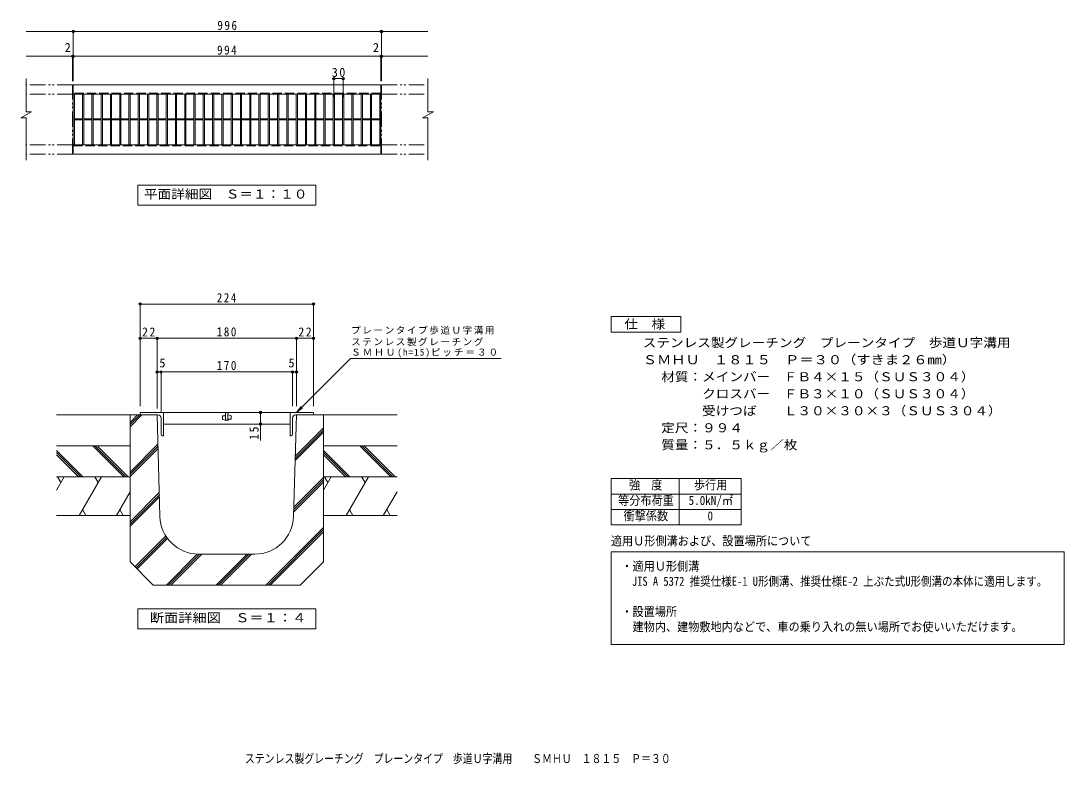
# Model space of a CAD drawing. Units: millimetres at full size, with parts at other scales. Extents: x -660 to 688, y -545 to 416.
import ezdxf
from ezdxf.enums import TextEntityAlignment as Align

# ---------------------------------------------------------------- set-up
doc = ezdxf.new("R2010")
doc.units = ezdxf.units.MM
doc.header["$LTSCALE"] = 4
doc.header["$PDMODE"] = 32
doc.header["$PDSIZE"] = 3.2
doc.linetypes.add('DASHED3', pattern=[4, 3, -1])
doc.linetypes.add('DOUBLE_CHAIN1', pattern=[8.8, 5, -1, 0.6, -0.6, 0.6, -1])
for name, color, linetype, lineweight in [('A-0', 7, 'Continuous', 9), ('A-2', 3, 'Continuous', 9), ('A-4', 2, 'Continuous', 9), ('A-5', 7, 'Continuous', 9), ('A-6', 6, 'Continuous', 9), ('C-1', 2, 'Continuous', 9), ('C-2', 3, 'Continuous', 9), ('C-4', 7, 'Continuous', 9), ('C-5', 7, 'Continuous', 9)]:
    doc.layers.add(name, color=color, linetype=linetype, lineweight=lineweight)
doc.layers.add('F-5_F-5ﾚｲﾔ', color=2, linetype='Continuous')
doc.styles.add('ＭＳ ゴシック', font='')
doc.styles.get('ＭＳ ゴシック').set_extended_font_data('MS Gothic')

msp = doc.modelspace()

# ---------------------------------------------------------------- linework, layer by layer
at = {"layer": 'A-0'}
for p, q in [((-483.845, 5.452), (-505.845, 5.452)), ((-483.845, 6.652), (-483.845, -85.417)), ((-303.845, 5.452), (-483.845, 5.452)), ((-303.845, 6.652), (-303.845, -82.417)), ((-281.845, 5.452), (-303.845, 5.452)), ((-478.846, -38.049), (-483.845, -38.049)), ((-478.846, -36.849), (-478.846, -89.417)), ((-308.845, -38.049), (-478.846, -38.049)), ((-308.845, -36.849), (-308.845, -82.417)), ((-303.845, -38.049), (-308.845, -38.049)), ((-350.194, -90.417), (-350.194, -105.417)), ((-350.194, -105.417), (-350.194, -126.56))]:
    msp.add_line(p, q, dxfattribs=at)
for p in [(-505.845, 5.452), (-483.845, 5.452), (-303.845, 5.452), (-281.845, 5.452), (-483.845, -38.049), (-478.846, -38.049), (-308.845, -38.049), (-303.845, -38.049), (-350.194, -90.417), (-350.194, -105.417)]:
    msp.add_point(p, dxfattribs=at)
at = {"layer": 'A-2'}
for p, q in [((-475.846, -90.417), (-505.845, -90.417)), ((-505.845, -91.417), (-505.845, -90.417)), ((-503.845, -93.417), (-482.846, -93.417)), ((-475.846, -90.417), (-475.846, -120.417)), ((-311.845, -90.417), (-475.846, -90.417)), ((-395.846, -94.167), (-395.846, -93.917)), ((-395.345, -90.417), (-395.345, -100.417)), ((-392.345, -90.417), (-392.345, -100.417)), ((-391.846, -93.417), (-392.345, -93.417)), ((-388.677, -94.549), (-391.846, -93.417)), ((-311.845, -90.417), (-311.845, -120.417)), ((-311.845, -90.417), (-281.845, -90.417)), ((-283.845, -93.417), (-304.845, -93.417)), ((-281.845, -91.417), (-281.845, -90.417)), ((-478.846, -118.417), (-478.846, -97.417)), ((-475.846, -105.417), (-311.845, -105.417)), ((-399.346, -98.814), (-399.346, -95.167)), ((-399.014, -99.286), (-395.846, -100.417)), ((-398.845, -94.667), (-396.345, -94.667)), ((-392.345, -100.417), (-395.846, -100.417)), ((-391.846, -99.917), (-391.846, -99.667)), ((-391.345, -99.167), (-388.845, -99.167)), ((-388.346, -95.019), (-388.346, -98.667)), ((-308.845, -118.417), (-308.845, -97.417)), ((-476.846, -120.417), (-475.846, -120.417)), ((-310.845, -120.417), (-311.845, -120.417))]:
    msp.add_line(p, q, dxfattribs=at)
for centre, radius, start, end in [((-503.845, -91.417), 2, 180, 270), ((-482.846, -97.417), 4, 0, 90), ((-396.345, -94.167), 0.5, 270, 0), ((-395.345, -93.917), 0.5, 90, 180), ((-304.845, -97.417), 4, 90, 180), ((-283.845, -91.417), 2, 270, 0), ((-398.845, -95.167), 0.5, 90, 180), ((-398.845, -98.814), 0.5, 180, 250.34616), ((-392.345, -99.917), 0.5, 270, 0), ((-391.345, -99.667), 0.5, 90, 180), ((-388.845, -98.667), 0.5, 270, 0), ((-388.845, -95.019), 0.5, 0, 70.34616), ((-476.846, -118.417), 2, 180, 270), ((-310.845, -118.417), 2, 270, 0)]:
    msp.add_arc(centre, radius, start, end, dxfattribs=at)
at = {"layer": 'A-4'}
for p, q in [((102.925, -175.784), (270.925, -175.784)), ((102.925, -175.784), (102.925, -235.784)), ((190.925, -175.784), (190.925, -235.784)), ((270.925, -175.784), (270.925, -235.784)), ((102.925, -195.784), (270.925, -195.784)), ((102.925, -215.784), (270.925, -215.784)), ((102.925, -235.784), (270.925, -235.784)), ((102.925, -390.425), (102.925, -270.559))]:
    msp.add_line(p, q, dxfattribs=at)
msp.add_lwpolyline([(102.925, -270.559), (688.3, -270.559), (688.3, -390.425), (102.925, -390.425)], dxfattribs=at)
at = {"layer": 'A-5'}
for p, q in [((-303.845, -90.417), (-234.058, -20.63)), ((-234.058, -20.63), (-39.362, -20.63)), ((-303.845, -90.417), (-297.758, -82.483)), ((-303.845, -90.417), (-295.912, -84.329))]:
    msp.add_line(p, q, dxfattribs=at)
for points in [[(102.925, 13.595), (102.925, 33.595), (192.925, 33.595), (192.925, 13.595)], [(-508.845, -369.999), (-508.845, -343.999), (-278.845, -343.999), (-278.845, -369.999)]]:
    msp.add_lwpolyline(points, close=True, dxfattribs=at)
at = {"layer": 'A-6', "color": 7}
for p, q in [((-505.845, 50.93), (-505.845, -82.417)), ((-281.845, 49.73), (-505.845, 49.73)), ((-281.845, 50.93), (-281.845, -82.417))]:
    msp.add_line(p, q, dxfattribs=at)
at = {"layer": 'A-6'}
for p, q in [((-518.845, -93.417), (-613.845, -93.417)), ((-518.845, -93.417), (-518.845, -283.417)), ((-483.845, -93.417), (-518.845, -93.417)), ((-518.845, -108.799), (-503.463, -93.417)), ((-518.845, -103.142), (-509.12, -93.417)), ((-518.845, -105.971), (-506.291, -93.417)), ((-483.845, -93.417), (-480.196, -224.805)), ((-303.845, -93.417), (-307.495, -224.805)), ((-173.845, -93.417), (-268.845, -93.417)), ((-305.49, -152.619), (-268.845, -115.974)), ((-305.409, -149.71), (-268.845, -113.146)), ((-305.328, -146.8), (-268.845, -110.318)), ((-518.845, -133.417), (-613.845, -133.417)), ((-527.058, -173.417), (-567.058, -133.417)), ((-524.229, -173.417), (-564.229, -133.417)), ((-521.401, -173.417), (-561.401, -133.417)), ((-518.845, -167.436), (-482.791, -131.382)), ((-518.845, -170.264), (-482.714, -134.134)), ((-173.845, -133.417), (-268.845, -133.417)), ((-182.058, -173.417), (-222.058, -133.417)), ((-179.229, -173.417), (-219.229, -133.417)), ((-176.401, -173.417), (-216.401, -133.417)), ((-579.78, -173.417), (-613.845, -139.352)), ((-582.609, -173.417), (-613.845, -142.18)), ((-585.437, -173.417), (-613.845, -145.009)), ((-518.845, -173.093), (-482.638, -136.885)), ((-234.78, -173.417), (-268.845, -139.352)), ((-237.609, -173.417), (-268.845, -142.18)), ((-240.437, -173.417), (-268.845, -145.009)), ((-518.845, -173.417), (-613.845, -173.417)), ((-603.832, -173.417), (-613.845, -190.76)), ((-612.66, -173.417), (-608.246, -181.062)), ((-555.757, -173.417), (-584.625, -223.417)), ((-564.585, -173.417), (-560.171, -181.062)), ((-307.165, -212.931), (-268.845, -174.611)), ((-173.845, -173.417), (-268.845, -173.417)), ((-258.832, -173.417), (-268.845, -190.76)), ((-267.66, -173.417), (-263.246, -181.062)), ((-210.757, -173.417), (-239.625, -223.417)), ((-219.585, -173.417), (-215.171, -181.062)), ((-307.327, -218.749), (-268.845, -180.268)), ((-307.246, -215.84), (-268.845, -177.439)), ((-518.845, -192.752), (-536.55, -223.417)), ((-518.845, -231.729), (-481.053, -193.937)), ((-518.845, -234.558), (-480.977, -196.69)), ((-518.845, -237.387), (-480.9, -199.442)), ((-173.845, -192.752), (-191.55, -223.417)), ((-613.845, -223.417), (-518.845, -223.417)), ((-575.798, -223.417), (-580.211, -215.772)), ((-527.722, -223.417), (-532.136, -215.772)), ((-268.845, -223.417), (-173.845, -223.417)), ((-230.798, -223.417), (-235.211, -215.772)), ((-182.723, -223.417), (-187.136, -215.772)), ((-343.358, -313.417), (-268.845, -238.904)), ((-340.53, -313.417), (-268.845, -241.732)), ((-512.542, -289.72), (-472.663, -249.84)), ((-511.128, -291.134), (-471.547, -251.554)), ((-509.714, -292.549), (-470.372, -253.207)), ((-337.701, -313.417), (-268.845, -244.561)), ((-471.946, -313.417), (-431.945, -273.417)), ((-469.117, -313.417), (-429.116, -273.417)), ((-466.288, -313.417), (-426.288, -273.417)), ((-430.215, -273.417), (-357.476, -273.417)), ((-407.651, -313.417), (-367.651, -273.417)), ((-404.823, -313.417), (-364.823, -273.417)), ((-401.994, -313.417), (-361.994, -273.417)), ((-488.845, -313.417), (-518.845, -283.417)), ((-298.845, -313.417), (-268.845, -283.417)), ((-488.845, -313.417), (-298.845, -313.417))]:
    msp.add_line(p, q, dxfattribs=at)
msp.add_lwpolyline([(-303.845, -93.417), (-268.845, -93.417), (-268.845, -283.417)], dxfattribs=at)
for centre, start, end in [((-430.215, -223.417), 181.59114, 270), ((-357.476, -223.417), 270, 358.40886)]:
    msp.add_arc(centre, 50, start, end, dxfattribs=at)
at = {"layer": 'A-6', "color": 7}
for p in [(-505.845, 49.73), (-281.845, 49.73)]:
    msp.add_point(p, dxfattribs=at)
at = {"layer": 'C-1', "linetype": 'DOUBLE_CHAIN1'}
for p, q in [((-593.046, 333.117), (-653.046, 333.117)), ((-593.046, 243.517), (-593.046, 333.117)), ((-193.846, 333.117), (-133.846, 333.117)), ((-193.846, 243.517), (-193.846, 333.117)), ((-593.046, 321.117), (-653.046, 321.117)), ((-193.846, 321.117), (-133.846, 321.117)), ((-593.046, 255.517), (-653.046, 255.517)), ((-593.046, 243.517), (-653.046, 243.517)), ((-193.846, 255.517), (-133.846, 255.517)), ((-193.846, 243.517), (-133.846, 243.517))]:
    msp.add_line(p, q, dxfattribs=at)
at = {"layer": 'C-1'}
for p, q in [((-194.645, 333.117), (-592.246, 333.117)), ((-592.246, 321.117), (-592.246, 333.117)), ((-194.645, 333.117), (-194.645, 321.117)), ((-194.645, 321.117), (-592.246, 321.117)), ((-659.974, 290.317), (-646.117, 298.317)), ((-140.774, 290.317), (-126.918, 298.317)), ((-592.246, 255.517), (-194.645, 255.517)), ((-592.246, 243.517), (-592.246, 255.517)), ((-592.246, 243.517), (-194.645, 243.517)), ((-194.645, 255.517), (-194.645, 243.517))]:
    msp.add_line(p, q, dxfattribs=at)
at = {"layer": 'C-1', "linetype": 'DASHED3'}
for p, q in [((-194.645, 322.317), (-592.246, 322.317)), ((-592.246, 254.317), (-194.645, 254.317))]:
    msp.add_line(p, q, dxfattribs=at)
at = {"layer": 'C-1'}
for points in [[(-653.046, 341.117), (-653.046, 298.317), (-646.117, 298.317)], [(-133.846, 341.117), (-133.846, 298.317), (-126.918, 298.317)], [(-659.974, 290.317), (-653.046, 290.317), (-653.046, 235.517)], [(-140.774, 290.317), (-133.846, 290.317), (-133.846, 235.517)]]:
    msp.add_lwpolyline(points, dxfattribs=at)
at = {"layer": 'C-2'}
for p, q in [((-592.246, 321.117), (-592.246, 255.517)), ((-590.646, 321.117), (-590.646, 255.517)), ((-580.245, 321.117), (-580.245, 255.517)), ((-578.645, 321.117), (-578.645, 255.517)), ((-568.246, 321.117), (-568.246, 255.517)), ((-566.645, 321.117), (-566.645, 255.517)), ((-556.246, 321.117), (-556.246, 255.517)), ((-554.646, 321.117), (-554.646, 255.517)), ((-544.245, 321.117), (-544.245, 255.517)), ((-542.646, 321.117), (-542.646, 255.517)), ((-532.245, 321.117), (-532.245, 255.517)), ((-530.645, 321.117), (-530.645, 255.517)), ((-520.246, 321.117), (-520.246, 255.517)), ((-518.646, 321.117), (-518.646, 255.517)), ((-508.246, 321.117), (-508.246, 255.517)), ((-506.646, 321.117), (-506.646, 255.517)), ((-496.245, 321.117), (-496.245, 255.517)), ((-494.645, 321.117), (-494.645, 255.517)), ((-484.246, 321.117), (-484.246, 255.517)), ((-482.645, 321.117), (-482.645, 255.517)), ((-472.246, 321.117), (-472.246, 255.517)), ((-470.646, 321.117), (-470.646, 255.517)), ((-460.245, 321.117), (-460.245, 255.517)), ((-458.646, 321.117), (-458.646, 255.517)), ((-448.246, 321.117), (-448.246, 255.517)), ((-446.645, 321.117), (-446.645, 255.517)), ((-436.245, 321.117), (-436.245, 255.517)), ((-434.646, 321.117), (-434.646, 255.517)), ((-424.246, 321.117), (-424.246, 255.517)), ((-422.646, 321.117), (-422.646, 255.517)), ((-412.246, 321.117), (-412.246, 255.517)), ((-410.646, 321.117), (-410.646, 255.517)), ((-400.245, 321.117), (-400.245, 255.517)), ((-398.646, 321.117), (-398.646, 255.517)), ((-388.246, 321.117), (-388.246, 255.517)), ((-386.645, 321.117), (-386.645, 255.517)), ((-376.245, 321.117), (-376.245, 255.517)), ((-374.646, 321.117), (-374.646, 255.517)), ((-364.245, 321.117), (-364.245, 255.517)), ((-362.645, 321.117), (-362.645, 255.517)), ((-352.246, 321.117), (-352.246, 255.517)), ((-350.645, 321.117), (-350.645, 255.517)), ((-340.246, 321.117), (-340.246, 255.517)), ((-338.646, 321.117), (-338.646, 255.517)), ((-328.245, 321.117), (-328.245, 255.517)), ((-326.646, 321.117), (-326.646, 255.517)), ((-316.246, 321.117), (-316.246, 255.517)), ((-314.645, 321.117), (-314.645, 255.517)), ((-304.245, 321.117), (-304.245, 255.517)), ((-302.646, 321.117), (-302.646, 255.517)), ((-292.246, 321.117), (-292.246, 255.517)), ((-290.645, 321.117), (-290.645, 255.517)), ((-280.245, 321.117), (-280.245, 255.517)), ((-278.645, 321.117), (-278.645, 255.517)), ((-268.245, 321.117), (-268.245, 255.517)), ((-266.645, 321.117), (-266.645, 255.517)), ((-256.246, 321.117), (-256.246, 255.517)), ((-254.646, 321.117), (-254.646, 255.517)), ((-244.245, 321.117), (-244.245, 255.517)), ((-242.645, 321.117), (-242.645, 255.517)), ((-232.245, 321.117), (-232.245, 255.517)), ((-230.645, 321.117), (-230.645, 255.517)), ((-220.245, 321.117), (-220.245, 255.517)), ((-218.645, 321.117), (-218.645, 255.517)), ((-208.245, 321.117), (-208.245, 255.517)), ((-206.645, 321.117), (-206.645, 255.517)), ((-196.245, 321.117), (-196.245, 255.517)), ((-194.645, 321.117), (-194.645, 255.517)), ((-590.646, 288.917), (-580.245, 288.917)), ((-590.646, 287.717), (-580.245, 287.717)), ((-578.645, 288.917), (-568.246, 288.917)), ((-578.645, 287.717), (-568.246, 287.717)), ((-566.645, 288.917), (-556.246, 288.917)), ((-566.645, 287.717), (-556.246, 287.717)), ((-554.645, 288.917), (-544.245, 288.917)), ((-554.645, 287.717), (-544.245, 287.717)), ((-542.646, 288.917), (-532.245, 288.917)), ((-542.646, 287.717), (-532.245, 287.717)), ((-530.645, 288.917), (-520.246, 288.917)), ((-530.645, 287.717), (-520.246, 287.717)), ((-518.645, 288.917), (-508.246, 288.917)), ((-518.645, 287.717), (-508.246, 287.717)), ((-506.646, 288.917), (-496.245, 288.917)), ((-506.646, 287.717), (-496.245, 287.717)), ((-494.645, 288.917), (-484.246, 288.917)), ((-494.645, 287.717), (-484.246, 287.717)), ((-482.645, 288.917), (-472.246, 288.917)), ((-482.645, 287.717), (-472.246, 287.717)), ((-470.646, 288.917), (-460.245, 288.917)), ((-470.646, 287.717), (-460.245, 287.717)), ((-458.645, 288.917), (-448.246, 288.917)), ((-458.645, 287.717), (-448.246, 287.717)), ((-446.645, 288.917), (-436.245, 288.917)), ((-446.645, 287.717), (-436.245, 287.717)), ((-434.645, 288.917), (-424.246, 288.917)), ((-434.645, 287.717), (-424.246, 287.717)), ((-422.645, 288.917), (-412.246, 288.917)), ((-422.645, 287.717), (-412.246, 287.717)), ((-410.646, 288.917), (-400.245, 288.917)), ((-410.646, 287.717), (-400.245, 287.717)), ((-398.645, 288.917), (-388.246, 288.917)), ((-398.645, 287.717), (-388.246, 287.717)), ((-386.645, 288.917), (-376.245, 288.917)), ((-386.645, 287.717), (-376.245, 287.717)), ((-374.646, 288.917), (-364.245, 288.917)), ((-374.646, 287.717), (-364.245, 287.717)), ((-362.645, 288.917), (-352.246, 288.917)), ((-362.645, 287.717), (-352.246, 287.717)), ((-350.645, 288.917), (-340.246, 288.917)), ((-350.645, 287.717), (-340.246, 287.717)), ((-338.646, 288.917), (-328.245, 288.917)), ((-338.646, 287.717), (-328.245, 287.717)), ((-326.645, 288.917), (-316.246, 288.917)), ((-326.645, 287.717), (-316.246, 287.717)), ((-314.645, 288.917), (-304.245, 288.917)), ((-314.645, 287.717), (-304.245, 287.717)), ((-302.645, 288.917), (-292.246, 288.917)), ((-302.645, 287.717), (-292.246, 287.717)), ((-290.645, 288.917), (-280.245, 288.917)), ((-290.645, 287.717), (-280.245, 287.717)), ((-278.645, 288.917), (-268.245, 288.917)), ((-278.645, 287.717), (-268.245, 287.717)), ((-266.645, 288.917), (-256.246, 288.917)), ((-266.645, 287.717), (-256.246, 287.717)), ((-254.645, 288.917), (-244.245, 288.917)), ((-254.645, 287.717), (-244.245, 287.717)), ((-242.645, 288.917), (-232.245, 288.917)), ((-242.645, 287.717), (-232.245, 287.717)), ((-230.645, 288.917), (-220.245, 288.917)), ((-230.645, 287.717), (-220.245, 287.717)), ((-218.645, 288.917), (-208.245, 288.917)), ((-218.645, 287.717), (-208.245, 287.717)), ((-206.645, 288.917), (-196.245, 288.917)), ((-206.645, 287.717), (-196.245, 287.717))]:
    msp.add_line(p, q, dxfattribs=at)
at = {"layer": 'C-4'}
for p, q in [((-653.046, 401.917), (-133.846, 401.917)), ((-592.246, 337.917), (-592.246, 403.117)), ((-193.846, 337.917), (-193.846, 403.117)), ((-653.046, 369.917), (-133.846, 369.917)), ((-593.046, 337.917), (-593.046, 371.117)), ((-194.646, 337.917), (-194.646, 371.117)), ((-255.445, 317.117), (-255.445, 342.317)), ((-255.445, 341.117), (-243.445, 341.117)), ((-243.445, 317.117), (-243.445, 342.317))]:
    msp.add_line(p, q, dxfattribs=at)
for p in [(-592.246, 401.917), (-193.846, 401.917), (-593.046, 369.917), (-592.246, 369.917), (-194.646, 369.917), (-193.846, 369.917), (-255.445, 341.117), (-243.445, 341.117)]:
    msp.add_point(p, dxfattribs=at)
at = {"layer": 'C-5'}
msp.add_lwpolyline([(-508.845, 177.517), (-508.845, 203.517), (-278.845, 203.517), (-278.845, 177.517)], close=True, dxfattribs=at)

# ---------------------------------------------------------------- texts
at = {"layer": 'A-0', "color": 2, "style": 'ＭＳ ゴシック'}
for p in [(-481.025, -35.649), (-314.222, -35.649)]:
    msp.add_text('5', height=11.73, dxfattribs=at).set_placement(p, align=Align.BOTTOM_LEFT)
at = {"layer": 'A-0', "color": 2, "char_height": 11.73, "attachment_point": 7, "style": 'ＭＳ ゴシック'}
for s, insert in [('\\T1.27;\\W0.95;22', (-503.345, 7.852)), ('\\T1.27;\\W0.9;180', (-406.845, 7.852)), ('\\T1.27;\\W0.95;22', (-301.345, 7.852)), ('\\T1.27;\\W0.9;170', (-406.845, -35.649))]:
    msp.add_mtext(s, dxfattribs=dict(at, insert=insert))
at = {"layer": 'A-0', "color": 2, "insert": (-352.594, -125.809), "char_height": 11.73, "attachment_point": 7, "rotation": 90, "style": 'ＭＳ ゴシック'}
msp.add_mtext('\\T1.27;\\W0.95;15', dxfattribs=at)
at = {"layer": 'A-5', "color": 2, "style": 'ＭＳ ゴシック'}
for s, width, p in [('仕\u3000様', 1.1, (119.943, 14.568)), ('ステンレス製グレーチング\u3000プレーンタイプ\u3000歩道Ｕ字溝用', 1.1, (143.761, -9.573)), ('ＳＭＨＵ\u3000１８１５\u3000Ｐ＝３０（すきま２６mm）', 1.15, (143.761, -31.574)), ('材質：メインバー\u3000ＦＢ４×１５（ＳＵＳ３０４）', 1.1, (167.646, -53.574)), ('\u3000\u3000\u3000クロスバー\u3000ＦＢ３×１０（ＳＵＳ３０４）', 1.1, (167.646, -75.574)), ('\u3000\u3000\u3000受けつば\u3000\u3000Ｌ３０×３０×３（ＳＵＳ３０４）', 1.1, (167.646, -97.574)), ('定尺：９９４', 1.1, (167.646, -119.574)), ('質量：５．５ｋｇ／枚', 1.1, (167.646, -141.574)), ('断面詳細図\u3000Ｓ＝１：４', 1.15, (-493.338, -364.999))]:
    msp.add_text(s, height=11.73, dxfattribs=dict(at, width=width)).set_placement(p, align=Align.BOTTOM_LEFT)
at = {"layer": 'A-5', "style": 'ＭＳ ゴシック'}
for s, width, p in [('強\u3000度', 0.9, (125.925, -193.384)), ('歩行用', 0.9, (209.925, -193.384)), ('等分布荷重', 0.9, (111.925, -213.384)), ('5.0kN/㎡', 0.9, (202.925, -213.384)), ('衝撃係数', 0.9, (118.925, -233.384)), ('0', 0.9, (227.425, -233.384)), ('適用Ｕ形側溝および、設置場所について', 0.9, (102.572, -265.706)), ('・適用Ｕ形側溝', 0.9, (116.105, -298.328)), ('\u3000JIS A 5372 推奨仕様E-1 U形側溝、推奨仕様E-2 上ぶた式U形側溝の本体に適用します。', 0.85, (116.105, -317.904)), ('・設置場所', 0.9, (116.105, -357.055)), ('\u3000建物内、建物敷地内などで、車の乗り入れの無い場所でお使いいただけます。', 0.9, (116.105, -376.63))]:
    msp.add_text(s, height=11.73, dxfattribs=dict(at, width=width)).set_placement(p, align=Align.BOTTOM_LEFT)
at = {"layer": 'A-5', "char_height": 8.798, "attachment_point": 7, "style": 'ＭＳ ゴシック'}
for s, insert in [('\\T1.17;プレーンタイプ歩道Ｕ字溝用', (-233.096, 10.421)), ('\\T1.17;ステンレス製グレーチング', (-233.096, -4.566)), ('\\T1.21;ＳＭＨＵ(h=15)ピッチ＝３０', (-233.096, -19.222))]:
    msp.add_mtext(s, dxfattribs=dict(at, insert=insert))
at = {"layer": 'A-6', "color": 2, "insert": (-406.845, 52.13), "char_height": 11.73, "attachment_point": 7, "style": 'ＭＳ ゴシック'}
msp.add_mtext('\\T1.27;\\W0.9;224', dxfattribs=at)
at = {"layer": 'C-4', "color": 2, "style": 'ＭＳ ゴシック'}
for p in [(-603.43, 371.917), (-205.03, 371.917)]:
    msp.add_text('2', height=11.73, dxfattribs=at).set_placement(p, align=Align.BOTTOM_LEFT)
at = {"layer": 'C-4', "color": 2, "char_height": 11.73, "attachment_point": 7, "style": 'ＭＳ ゴシック'}
for s, insert in [('\\T1.27;\\W0.9;996', (-406.046, 403.917)), ('\\T1.27;\\W0.9;994', (-406.446, 371.917)), ('\\T1.27;\\W0.95;30', (-257.945, 343.117))]:
    msp.add_mtext(s, dxfattribs=dict(at, insert=insert))
at = {"layer": 'C-5', "color": 2, "style": 'ＭＳ ゴシック', "width": 1.1}
msp.add_text('平面詳細図\u3000Ｓ＝１：１０', height=11.73, dxfattribs=at).set_placement((-500.845, 182.517), align=Align.BOTTOM_LEFT)
at = {"layer": 'F-5_F-5ﾚｲﾔ', "style": 'ＭＳ ゴシック', "width": 0.8}
msp.add_text('ステンレス製グレーチング\u3000プレーンタイプ\u3000歩道Ｕ字溝用\u3000\u3000ＳＭＨＵ\u3000１８１５\u3000Ｐ＝３０', height=11.73, dxfattribs=at).set_placement((-370.476, -546.95), align=Align.BOTTOM_LEFT)

doc.saveas('drawing.dxf')
